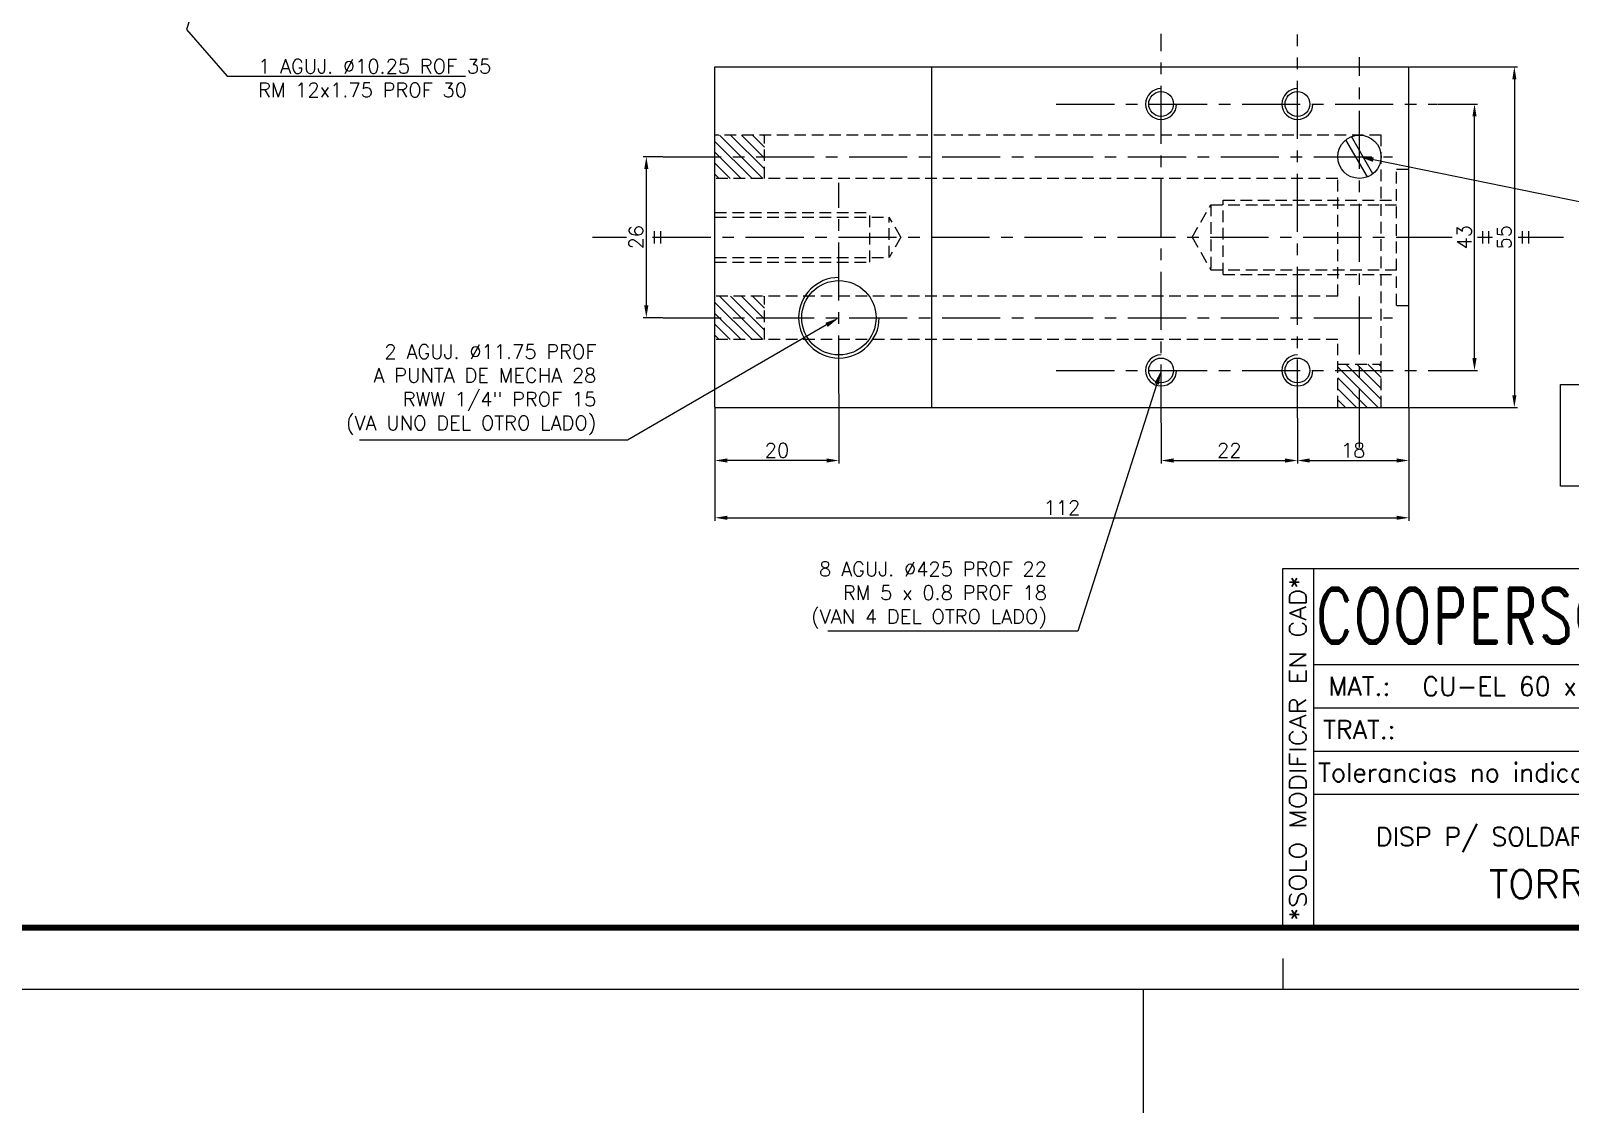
# Model space of a CAD drawing. Extents: x -13768 to 18086, y -10615 to 1188.
# Drawn here: x 1922.9 to 2171.4, y -18.5 to 154.8 of the extents above; entities that cross this region are included whole.
import ezdxf
from ezdxf import colors
from ezdxf.entities.mleader import LeaderData, LeaderLine
from ezdxf.enums import TextEntityAlignment as Align
from ezdxf.math import Vec2, Vec3

# ---------------------------------------------------------------- set-up
doc = ezdxf.new("R2010")
doc.units = 0
doc.header["$LTSCALE"] = 7.5
doc.header["$MEASUREMENT"] = 0
doc.linetypes.add('CENTER', pattern=[2, 1.25, -0.25, 0.25, -0.25])
doc.linetypes.add('HIDDEN', pattern=[0.375, 0.25, -0.125])
doc.layers.get('0').update_dxf_attribs({"linetype": 'CONTINUOUS'})
doc.layers.get('DEFPOINTS').update_dxf_attribs({"linetype": 'CONTINUOUS'})
for name, color, linetype in [('1', 1, 'CENTER'), ('CL', 1, 'CENTER'), ('CO', 3, 'CONTINUOUS'), ('FI', 1, 'CONTINUOUS'), ('OC', 1, 'HIDDEN')]:
    doc.layers.add(name, color=color, linetype=linetype)
doc.styles.add('ROMAND', font='ROMAND')
doc.styles.add('ROMANS', font='ROMANS.SHX')
doc.dimstyles.new('1', dxfattribs={"dimtxt": 2.3, "dimasz": 2, "dimexe": 0.5, "dimexo": 0.0625, "dimgap": 0.5, "dimtad": 1, "dimdec": 4, "dimdsep": 46, "dimtxsty": 'ROMANS', "dimcen": -2, "dimclrt": 7, "dimadec": 0, "dimazin": 0, "dimtfac": 0.869565, "dimtdec": 4, "dimtmove": 0, "dimatfit": 3, "dimfxl": 1, "dimtolj": 1, "dimarcsym": 0})

# ---------------------------------------------------------------- blocks, each defined once
blk = doc.blocks.new('A3G')
blk.add_line((235, 5), (235, 0))
blk.add_lwpolyline([(0, 297), (420, 297), (420, 0), (0, 0)], close=True)
at = {"const_width": 1}
blk.add_lwpolyline([(25, 287), (410, 287), (410, 10), (25, 10)], close=True, dxfattribs=at)
blk = doc.blocks.new('*D332')
at = {"layer": 'CO', "color": 0, "lineweight": -2}
for p, q in [((2149.93, 142.96), (2156.42, 142.96)), ((2155.92, 101.96), (2155.92, 140.96)), ((2149.17, 99.96), (2156.42, 99.96))]:
    blk.add_line(p, q, dxfattribs=at)
at = {"layer": 'CO', "color": 0}
for points in [[(2155.59, 140.96), (2156.26, 140.96), (2155.92, 142.96)], [(2155.59, 101.96), (2156.26, 101.96), (2155.92, 99.96)]]:
    blk.add_solid(points, dxfattribs=at)
at = {"layer": 'DEFPOINTS', "color": 0}
for p in [(2149.87, 142.96), (2155.92, 142.96), (2149.11, 99.96)]:
    blk.add_point(p, dxfattribs=at)
at = {"layer": 'CO', "color": 7, "insert": (2154.27, 121.46), "char_height": 2.3, "attachment_point": 5, "rotation": 90, "style": 'ROMANS'}
blk.add_mtext('\\A1;43', dxfattribs=at)
blk = doc.blocks.new('*D333')
at = {"layer": 'CO', "color": 0, "lineweight": -2}
for p, q in [((2145.41, 148.96), (2162.86, 148.96)), ((2162.36, 146.96), (2162.36, 95.96)), ((2145.41, 93.96), (2162.86, 93.96))]:
    blk.add_line(p, q, dxfattribs=at)
at = {"layer": 'CO', "color": 0}
for points in [[(2162.03, 146.96), (2162.69, 146.96), (2162.36, 148.96)], [(2162.03, 95.96), (2162.69, 95.96), (2162.36, 93.96)]]:
    blk.add_solid(points, dxfattribs=at)
at = {"layer": 'DEFPOINTS', "color": 0}
for p in [(2145.35, 148.96), (2145.35, 93.96), (2162.36, 93.96)]:
    blk.add_point(p, dxfattribs=at)
at = {"layer": 'CO', "color": 7, "insert": (2160.71, 121.46), "char_height": 2.3, "attachment_point": 5, "rotation": 90, "style": 'ROMANS'}
blk.add_mtext('\\A1;55', dxfattribs=at)
blk = doc.blocks.new('*D334')
at = {"layer": 'CO', "color": 0, "lineweight": -2}
for p, q in [((2024.93, 134.46), (2021.77, 134.46)), ((2022.27, 110.46), (2022.27, 132.46)), ((2024.93, 108.46), (2021.77, 108.46))]:
    blk.add_line(p, q, dxfattribs=at)
at = {"layer": 'CO', "color": 0}
for points in [[(2021.93, 132.46), (2022.6, 132.46), (2022.27, 134.46)], [(2021.93, 110.46), (2022.6, 110.46), (2022.27, 108.46)]]:
    blk.add_solid(points, dxfattribs=at)
at = {"layer": 'DEFPOINTS', "color": 0}
for p in [(2022.27, 134.46), (2024.99, 134.46), (2024.99, 108.46)]:
    blk.add_point(p, dxfattribs=at)
at = {"layer": 'CO', "color": 7, "insert": (2020.62, 121.46), "char_height": 2.3, "attachment_point": 5, "rotation": 90, "style": 'ROMANS'}
blk.add_mtext('\\A1;26', dxfattribs=at)
blk = doc.blocks.new('*D343')
at = {"layer": 'CO', "color": 0, "lineweight": -2}
for p, q in [((2053.35, 96.16), (2053.35, 84.91)), ((2033.35, 93.89), (2033.35, 84.91)), ((2051.35, 85.41), (2035.35, 85.41))]:
    blk.add_line(p, q, dxfattribs=at)
at = {"layer": 'CO', "color": 0}
for points in [[(2035.35, 85.75), (2035.35, 85.08), (2033.35, 85.41)], [(2051.35, 85.75), (2051.35, 85.08), (2053.35, 85.41)]]:
    blk.add_solid(points, dxfattribs=at)
at = {"layer": 'DEFPOINTS', "color": 0}
for p in [(2053.35, 96.22), (2033.35, 93.96), (2033.35, 85.41)]:
    blk.add_point(p, dxfattribs=at)
at = {"layer": 'CO', "color": 7, "insert": (2043.35, 87.06), "char_height": 2.3, "attachment_point": 5, "style": 'ROMANS'}
blk.add_mtext('\\A1;20', dxfattribs=at)
blk = doc.blocks.new('*D344')
at = {"layer": 'CO', "color": 0, "lineweight": -2}
for p, q in [((2127.35, 92.26), (2127.35, 84.91)), ((2105.35, 91.45), (2105.35, 84.91)), ((2107.35, 85.41), (2125.35, 85.41))]:
    blk.add_line(p, q, dxfattribs=at)
at = {"layer": 'CO', "color": 0}
for points in [[(2107.35, 85.75), (2107.35, 85.08), (2105.35, 85.41)], [(2125.35, 85.75), (2125.35, 85.08), (2127.35, 85.41)]]:
    blk.add_solid(points, dxfattribs=at)
at = {"layer": 'DEFPOINTS', "color": 0}
for p in [(2127.35, 92.32), (2105.35, 91.51), (2127.35, 85.41)]:
    blk.add_point(p, dxfattribs=at)
at = {"layer": 'CO', "color": 7, "insert": (2116.35, 87.06), "char_height": 2.3, "attachment_point": 5, "style": 'ROMANS'}
blk.add_mtext('\\A1;22', dxfattribs=at)
blk = doc.blocks.new('*D345')
at = {"layer": 'CO', "color": 0, "lineweight": -2}
for p, q in [((2127.35, 92.2), (2127.35, 84.91)), ((2145.35, 93.89), (2145.35, 84.91)), ((2129.35, 85.41), (2143.35, 85.41))]:
    blk.add_line(p, q, dxfattribs=at)
at = {"layer": 'CO', "color": 0}
for points in [[(2129.35, 85.75), (2129.35, 85.08), (2127.35, 85.41)], [(2143.35, 85.75), (2143.35, 85.08), (2145.35, 85.41)]]:
    blk.add_solid(points, dxfattribs=at)
at = {"layer": 'DEFPOINTS', "color": 0}
for p in [(2127.35, 92.26), (2145.35, 93.96), (2145.35, 85.41)]:
    blk.add_point(p, dxfattribs=at)
at = {"layer": 'CO', "color": 7, "insert": (2136.35, 87.06), "char_height": 2.3, "attachment_point": 5, "style": 'ROMANS'}
blk.add_mtext('\\A1;18', dxfattribs=at)
blk = doc.blocks.new('*D353')
at = {"layer": 'CO', "color": 0, "lineweight": -2}
for p, q in [((2033.35, 93.89), (2033.35, 75.67)), ((2145.35, 93.89), (2145.35, 75.67)), ((2035.35, 76.17), (2143.35, 76.17))]:
    blk.add_line(p, q, dxfattribs=at)
at = {"layer": 'CO', "color": 0}
for points in [[(2035.35, 76.5), (2035.35, 75.84), (2033.35, 76.17)], [(2143.35, 76.5), (2143.35, 75.84), (2145.35, 76.17)]]:
    blk.add_solid(points, dxfattribs=at)
at = {"layer": 'DEFPOINTS', "color": 0}
for p in [(2033.35, 93.96), (2145.35, 93.96), (2145.35, 76.17)]:
    blk.add_point(p, dxfattribs=at)
at = {"layer": 'CO', "color": 7, "insert": (2089.35, 77.82), "char_height": 2.3, "attachment_point": 5, "style": 'ROMANS'}
blk.add_mtext('\\A1;112', dxfattribs=at)
blk = doc.blocks.new('COOPERSOLROT-02')
for p, q in [((0, 58), (175, 58)), ((0, 0), (0, 58)), ((5, 0), (5, 58)), ((120, 0), (120, 58)), ((175, 0), (175, 58)), ((5, 42.5), (120, 42.5)), ((120, 38.19), (175, 38.19)), ((5, 35.5), (120, 35.5)), ((89.89, 28.5), (89.89, 35.5)), ((5, 28.5), (175, 28.5)), ((147.5, 14), (147.5, 28.5)), ((147.5, 21.5), (5, 21.5)), ((120, 14), (175, 14)), ((0, 0), (175, 0))]:
    blk.add_line(p, q)
at = {"color": 1, "linetype": 'CENTER'}
blk.add_line((166.98, 22.51), (166.98, 15.06), dxfattribs=at)
for points in [[(152.09, 18.79), (161.93, 18.79)], [(163.26, 18.79), (170.71, 18.79)]]:
    blk.add_lwpolyline(points, dxfattribs=at)
at = {"layer": '1'}
for points in [[(170.85, 56.26), (171.21, 56.85)], [(139.66, 52.43), (140.02, 53.02)], [(165.28, 45.22), (165.64, 45.81)], [(145.46, 32.42), (145.82, 33.01)]]:
    blk.add_lwpolyline(points, dxfattribs=at)
blk.add_lwpolyline([(160.25, 18.79), (160.25, 21.83), (153.47, 21.16), (153.47, 16.41), (160.25, 15.74)], close=True, dxfattribs=at)
for radius in [3.05, 2.37]:
    blk.add_circle((166.98, 18.79), radius, dxfattribs=at)
at = {"style": 'ROMANS', "width": 0.996387}
blk.add_text('*SOLO MODIFICAR EN CAD*', height=2.7, rotation=90, dxfattribs=at).set_placement((3.77, 1.09), (3.77, 56.81), align=Align.FIT)
at = {"style": 'ROMAND', "width": 0.75}
blk.add_text('COOPERSOL', height=9, dxfattribs=at).set_placement((5.26, 45.85))
at = {"style": 'ROMANS'}
for s, p in [('MAT.:', (7.32, 37.47)), ('TRAT.:', (6.5, 30.47)), ('CANT.:', (90.89, 30.47)), ('Tolerancias no indicadas basta segun DIN 7168', (5.7, 23.56))]:
    blk.add_text(s, height=3, dxfattribs=at).set_placement(p)
for tag, height, style, p in [('CONJUNTO', 2.3, 'ROMANS', (62.5, 17.5)), ('SUBCONJUNTO', 3, 'ROMANS', (62.5, 11.5)), ('COD-PLA', 6, 'ROMAND', (147.5, 5.5)), ('DENOMINACION', 4.5, 'ROMANS', (62.5, 4.75))]:
    blk.add_attdef(tag, text='', height=height, dxfattribs=dict(style=style)).set_placement(p, align=Align.MIDDLE)
at = {"layer": '1', "style": 'ROMANS'}
for s, height, p in [('Tomas Flores 2250 (ex Pasco)', 2.2, (64.69, 54.68)), ('Esta prohibida la modificacion,', 2.2, (121.36, 54.23)), ('Quilmes Oeste, BsAs Argrntina', 2.2, (64.69, 51.12)), ('reproduccion o copia total', 2.2, (121.36, 50.67)), ('Tel (54)(011) 4270-9731/9391', 2.2, (64.55, 47.56)), ('o parcial de este plano,', 2.2, (121.36, 47.11)), ('Tel (54)(011) 4270-9597', 2.2, (64.55, 43.83)), ('sin la expresa autorizacion ', 2.2, (121.36, 43.55)), ('de la empresa COOPERSOL', 2.2, (121.36, 39.99)), ('salvo indicacion contraria', 2.2, (121.36, 30.54)), ('ESC.:', 2.25, (120.89, 25.29)), ('FECHA:', 2.25, (120.81, 18.36)), ('CODIGO', 2.16, (121.33, 10.78))]:
    blk.add_text(s, height=height, dxfattribs=at).set_placement(p)
at = {"layer": '1', "style": 'ROMANS', "width": 0.96139}
blk.add_text('Eliminar rebabas y cantos vivos', height=2.2, dxfattribs=at).set_placement((121.34, 34.1), (174.21, 34.1), align=Align.FIT)
at = {"layer": '1', "style": 'ROMANS'}
blk.add_text('Metodo ISO', height=1.948, dxfattribs=at).set_placement((161.34, 25.77), align=Align.MIDDLE)
for tag, p in [('MAT', (22.51, 37.47)), ('TRAT', (22.51, 30.47)), ('CANT', (106.49, 30.47))]:
    blk.add_attdef(tag, p, '', height=3, dxfattribs=at)
for tag, p in [('ESC', (137.33, 22.73)), ('FECHA', (137.33, 15.06))]:
    blk.add_attdef(tag, text='', height=2.25, dxfattribs=at).set_placement(p, align=Align.CENTER)
blk = doc.blocks.new('A1G')
blk.add_lwpolyline([(0, 0), (841, 0), (841, 594), (0, 594)], close=True)

msp = doc.modelspace()

# ---------------------------------------------------------------- hatches: boundary and pattern name
at = {"layer": 'CO'}
h = msp.add_hatch(dxfattribs=at)
h.set_pattern_fill('ANSI31', color=256, scale=10, angle=90, style=0)
h.set_pattern_definition([(135, (14692.9719, 19608.2442), (-0.883883476, -0.883883476), [])])
h.paths.add_polyline_path([(2033.34794, 134.45719), (2033.34794, 130.95719), (2041.34794, 130.95719), (2041.34794, 134.45719)])
h.paths.add_polyline_path([(2033.34794, 137.95719), (2033.34794, 134.45719), (2041.34794, 134.45719), (2041.34794, 137.95719)])
h = msp.add_hatch(dxfattribs=at)
h.set_pattern_fill('ANSI31', color=256, scale=10, angle=90, style=0)
h.set_pattern_definition([(135, (14692.9719, 19582.2442), (-0.883883476, -0.883883476), [])])
h.paths.add_polyline_path([(2033.34794, 108.45719), (2033.34794, 104.95719), (2041.34794, 104.95719), (2041.34794, 108.45719)])
h.paths.add_polyline_path([(2033.34794, 111.95719), (2033.34794, 108.45719), (2041.34794, 108.45719), (2041.34794, 111.95719)])
h = msp.add_hatch(dxfattribs=at)
h.set_pattern_fill('ANSI31', color=256, scale=10, angle=90, style=0)
h.set_pattern_definition([(135, (14692.9719, 19744.7871), (-0.883883476, -0.883883476), [])])
h.paths.add_polyline_path([(2133.84794, 93.95719), (2137.34794, 93.95719), (2137.34794, 100.95719), (2133.84794, 100.95719)])
h.paths.add_polyline_path([(2137.34794, 93.95719), (2140.84794, 93.95719), (2140.84794, 100.95719), (2137.34794, 100.95719)])

# ---------------------------------------------------------------- linework, layer by layer
for p, q in [((2033.34794, 93.95719), (2033.34794, 148.95719)), ((2033.34794, 148.95719), (2145.34794, 148.95719)), ((2068.34794, 93.95719), (2068.34794, 148.95719)), ((2145.34794, 93.95719), (2145.34794, 148.95719)), ((2138.64697, 131.20719), (2135.18287, 137.20719)), ((2139.513, 131.70719), (2136.0489, 137.70719)), ((2033.34794, 93.95719), (2145.34794, 93.95719))]:
    msp.add_line(p, q)
for centre, radius in [((2105.34794, 142.95719), 2), ((2127.34794, 142.95719), 2), ((2137.34794, 134.45719), 3.5), ((2053.34794, 108.45719), 6), ((2105.34794, 99.95719), 2), ((2127.34794, 99.95719), 2)]:
    msp.add_circle(centre, radius)
at = {"layer": 'CL'}
for p, q in [((2105.34794, 91.51486), (2105.34794, 154.27542)), ((2127.34794, 92.32054), (2127.34794, 154.20072)), ((2137.34794, 87.50016), (2137.34794, 150.50977)), ((2088.42906, 142.95719), (2149.86649, 142.95719)), ((2024.99295, 134.45719), (2142.71074, 134.45719)), ((2053.34794, 96.22498), (2053.34794, 130.22167)), ((2013.55846, 121.45719), (2019.04779, 121.45719)), ((2023.28996, 121.45719), (2152.32104, 121.45719)), ((2156.41794, 121.45719), (2158.81956, 121.45719)), ((2162.96354, 121.45719), (2170.29134, 121.45719)), ((2024.99295, 108.45719), (2142.71074, 108.45719)), ((2088.42906, 99.95719), (2149.10934, 99.95719))]:
    msp.add_line(p, q, dxfattribs=at)
at = {"layer": 'CO'}
for p, q in [((2023.54521, 122.4291), (2023.54521, 120.42898)), ((2024.54521, 122.4291), (2024.54521, 120.42898)), ((2157.20319, 122.4291), (2157.20319, 120.42898)), ((2158.20319, 122.4291), (2158.20319, 120.42898)), ((2163.63908, 122.4291), (2163.63908, 120.42898)), ((2164.63908, 122.4291), (2164.63908, 120.42898))]:
    msp.add_line(p, q, dxfattribs=at)
msp.add_lwpolyline([(2169.78266, 97.69353), (2292.08288, 97.69353), (2292.08288, 81.25322), (2169.78266, 81.25322)], close=True, dxfattribs=at)
at = {"layer": 'FI'}
for centre, radius in [((2105.34794, 142.95719), 2.5), ((2127.34794, 142.95719), 2.5), ((2053.34794, 108.45719), 6.5), ((2105.34794, 99.95719), 2.5), ((2127.34794, 99.95719), 2.5)]:
    msp.add_arc(centre, radius, 90, 0, dxfattribs=at)
at = {"layer": 'OC'}
for p, q in [((2140.84794, 137.95719), (2033.34794, 137.95719)), ((2041.34794, 130.95719), (2041.34794, 137.95719)), ((2140.84794, 93.95719), (2140.84794, 137.95719)), ((2143.34794, 132.45719), (2145.34794, 132.45719)), ((2143.34794, 110.45719), (2143.34794, 132.45719)), ((2133.84794, 130.95719), (2033.34794, 130.95719)), ((2133.84794, 111.95719), (2133.84794, 130.95719)), ((2115.34794, 127.45719), (2143.34794, 127.45719)), ((2115.34794, 115.45719), (2115.34794, 127.45719)), ((2033.34794, 125.45719), (2058.34794, 125.45719)), ((2033.34794, 124.70719), (2061.47155, 124.70719)), ((2058.34794, 117.45719), (2058.34794, 125.45719)), ((2063.34794, 121.45719), (2061.47155, 124.70719)), ((2061.47155, 118.20719), (2061.47155, 124.70719)), ((2110.34794, 121.45719), (2113.37902, 126.70719)), ((2113.37902, 126.70719), (2143.34794, 126.70719)), ((2113.37902, 126.70719), (2113.37902, 116.20719)), ((2063.34794, 121.45719), (2061.47155, 118.20719)), ((2110.34794, 121.45719), (2113.37902, 116.20719)), ((2033.34794, 118.20719), (2061.47155, 118.20719)), ((2033.34794, 117.45719), (2058.34794, 117.45719)), ((2113.37902, 116.20719), (2143.34794, 116.20719)), ((2115.34794, 115.45719), (2143.34794, 115.45719)), ((2133.84794, 111.95719), (2033.34794, 111.95719)), ((2041.34794, 104.95719), (2041.34794, 111.95719)), ((2143.34794, 110.45719), (2145.34794, 110.45719)), ((2133.84794, 104.95719), (2033.34794, 104.95719)), ((2133.84794, 93.95719), (2133.84794, 104.95719)), ((2133.84794, 100.95719), (2140.84794, 100.95719))]:
    msp.add_line(p, q, dxfattribs=at)

# ---------------------------------------------------------------- block references
msp.add_blockref('A3G', (1890, 0))
ref = msp.add_blockref('COOPERSOLROT-02', (2125, 10))
ref.add_attrib('COD-PLA', 'CPS-9102', dxfattribs={"height": 6, "style": 'ROMAND'}).set_placement((2272.5, 15.5), align=Align.MIDDLE)
ref.add_attrib('FECHA', '12/09/16', dxfattribs={"layer": '1', "height": 2.25, "style": 'ROMANS'}).set_placement((2262.33468, 25.061), align=Align.CENTER)
ref.add_attrib('MAT', 'CU-EL 60 x 80 x 117', (2147.50529, 47.46815), dxfattribs={"layer": '1', "height": 3, "style": 'ROMANS'})
ref.add_attrib('ESC', '1:1', dxfattribs={"layer": '1', "height": 2.25, "style": 'ROMANS'}).set_placement((2262.33468, 32.72855), align=Align.CENTER)
ref.add_attrib('CANT', '1', (2231.49059, 40.46815), dxfattribs={"layer": '1', "height": 3, "style": 'ROMANS'})
ref.add_attrib('DENOMINACION', 'TORRETA SUPERIOR', dxfattribs={"height": 4.5, "style": 'ROMANS'}).set_placement((2187.5, 17.03781), align=Align.MIDDLE)
ref.add_attrib('SUBCONJUNTO', 'DISP P/ SOLDAR CUPLA A TAPA TERMOTANQUE', dxfattribs={"height": 3, "style": 'ROMANS'}).set_placement((2187.5, 24.47785), align=Align.MIDDLE)
at = {"xscale": 2.5, "yscale": 2.5, "zscale": 2.5}
msp.add_blockref('A1G', (0, -1485), dxfattribs=at)

# ---------------------------------------------------------------- dimensions: what is measured, and where the dimension line sits
at = {"layer": 'CO'}
for base, p1, p2, picture, middle in [((2162.3597, 93.95719), (2145.34794, 148.95719), (2145.34794, 93.95719), '*D333', (2160.7097, 121.45719)), ((2155.9238, 142.95719), (2149.10934, 99.95719), (2149.86649, 142.95719), '*D332', (2154.2738, 121.45719)), ((2022.26583, 134.45719), (2024.99295, 108.45719), (2024.99295, 134.45719), '*D334', (2020.61583, 121.45719))]:
    dim = msp.add_linear_dim(base=base, p1=p1, p2=p2, angle=90, dimstyle='1', dxfattribs=at)
    dim.commit()
    dim.dimension.update_dxf_attribs({"geometry": picture, "text_midpoint": middle})
for base, p1, p2, picture, middle in [((2033.34794, 85.41428), (2053.34794, 96.22498), (2033.34794, 93.95719), '*D343', (2043.34794, 87.06428)), ((2145.34794, 76.16951), (2033.34794, 93.95719), (2145.34794, 93.95719), '*D353', (2089.34794, 77.81951)), ((2127.34794, 85.41428), (2105.34794, 91.51486), (2127.34794, 92.32054), '*D344', (2116.34794, 87.06428)), ((2145.34794, 85.41428), (2127.34794, 92.25804), (2145.34794, 93.95719), '*D345', (2136.34794, 87.06428))]:
    dim = msp.add_linear_dim(base=base, p1=p1, p2=p2, dimstyle='1', dxfattribs=at)
    dim.commit()
    dim.dimension.update_dxf_attribs({"geometry": picture, "text_midpoint": middle})

# ---------------------------------------------------------------- leaders
ml = msp.add_multileader_mtext('Standard', dxfattribs=at)
ml.set_content('1 AGUJ. %%C10.25 ROF 35\\PRM 12x1.75 PROF 30', color=7, style='ROMANS')
ml.set_leader_properties(color=256, linetype='ByLayer', lineweight=-1)
ml.build(insert=Vec2(0, 0))
ml.multileader.update_dxf_attribs({"text_left_attachment_type": 6, "text_right_attachment_type": 5, "dogleg_length": 4, "arrow_head_size": 2.3})
ctx = ml.context
ctx.base_point, ctx.char_height, ctx.arrow_head_size, ctx.landing_gap_size, ctx.plane_origin = Vec3(1958.59767, 147.44808), 2.3, 2.3, 1, Vec3(1968.10617, 217.77395)
ctx.left_attachment, ctx.right_attachment = 6, 5
notes = []
notes.append((ctx, [(0, (1, 1, 0), (1954.59767, 147.44808), (1, 0), 4, [(0, [(1968.10617, 217.77395), (1948.07893, 155.00117)], 0, [])])]))
ctx.mtext.insert, ctx.mtext.flow_direction = Vec3(1959.59767, 150.20808), 5
ml = msp.add_multileader_mtext('Standard', dxfattribs=at)
ml.set_content('1 AGUJ %%C7 PROF\\PA PUNTA DE MECHA : 49\\PCOLOCAR TAPON', color=7, style='ROMANS')
ml.set_leader_properties(color=256, linetype='ByLayer', lineweight=-1)
ml.build(insert=Vec2(0, 0))
ml.multileader.update_dxf_attribs({"text_left_attachment_type": 6, "text_right_attachment_type": 5, "dogleg_length": 4, "arrow_head_size": 2.3})
ctx = ml.context
ctx.base_point, ctx.char_height, ctx.arrow_head_size, ctx.landing_gap_size, ctx.plane_origin = Vec3(2177.23764, 126.47427), 2.3, 2.3, 1, Vec3(2164.83414, 105.37295)
ctx.left_attachment, ctx.right_attachment = 6, 5
notes.append((ctx, [(0, (1, 1, 0), (2176.53146, 126.47427), (1, 0), 0.70617, [(0, [(2137.34794, 134.45719)], 0, [])])]))
ctx.mtext.insert, ctx.mtext.flow_direction = Vec3(2178.23764, 129.23427), 5
ml = msp.add_multileader_mtext('Standard', dxfattribs=at)
ml.set_content('2 AGUJ. %%C11.75 PROF\\PA PUNTA DE MECHA 28\\PRWW 1/4" PROF 15\\P(VA UNO DEL OTRO LADO)', color=7, style='ROMANS')
ml.set_leader_properties(color=256, linetype='ByLayer', lineweight=-1)
ml.build(insert=Vec2(0, 0))
ml.multileader.update_dxf_attribs({"text_left_attachment_type": 6, "text_right_attachment_type": 5, "dogleg_length": 4, "arrow_head_size": 2.3})
ctx = ml.context
ctx.base_point, ctx.char_height, ctx.arrow_head_size, ctx.landing_gap_size, ctx.plane_origin = Vec3(1966.98439, 101.07097), 2.3, 2.3, 1, Vec3(2053.34794, 108.45719)
ctx.left_attachment, ctx.right_attachment, ctx.text_align_type = 6, 5, 2
notes.append((ctx, [(0, (1, 1, 0), (2019.20344, 88.69478), (-1, 0), 4, [(0, [(2053.34794, 108.45719)], 0, [])])]))
ctx.mtext.insert, ctx.mtext.alignment, ctx.mtext.flow_direction = Vec3(2014.20344, 104.13764), 3, 5
ml = msp.add_multileader_mtext('Standard', dxfattribs=at)
ml.set_content('8 AGUJ. %%C425 PROF 22\\PRM 5 x 0.8 PROF 18\\P(VAN 4 DEL OTRO LADO)', color=7, style='ROMANS')
ml.set_leader_properties(color=256, linetype='ByLayer', lineweight=-1)
ml.build(insert=Vec2(0, 0))
ml.multileader.update_dxf_attribs({"text_left_attachment_type": 6, "text_right_attachment_type": 5, "dogleg_length": 4, "arrow_head_size": 2.3})
ctx = ml.context
ctx.base_point, ctx.char_height, ctx.arrow_head_size, ctx.landing_gap_size, ctx.plane_origin = Vec3(2042.32629, 65.97941), 2.3, 2.3, 1, Vec3(2105.34794, 99.95719)
ctx.left_attachment, ctx.right_attachment, ctx.text_align_type = 6, 5, 2
notes.append((ctx, [(0, (1, 1, 0), (2091.91677, 57.87465), (-1, 0), 4, [(0, [(2105.34794, 99.95719)], 0, [])])]))
ctx.mtext.insert, ctx.mtext.alignment, ctx.mtext.flow_direction = Vec3(2086.91677, 69.04608), 3, 5
for ctx, leaders in notes:
    for number, flags, end, landing, length, lines in leaders:
        leader = LeaderData()
        leader.index, (leader.has_last_leader_line, leader.has_dogleg_vector, leader.attachment_direction) = number, flags
        leader.last_leader_point, leader.dogleg_vector, leader.dogleg_length = Vec3(end), Vec3(landing), length
        for number, points, colour, breaks in lines:
            line = LeaderLine()
            line.index, line.vertices, line.color, line.breaks = number, Vec3.list(points), colors.encode_raw_color(colour), breaks
            leader.lines.append(line)
        ctx.leaders.append(leader)

doc.saveas('drawing.dxf')
